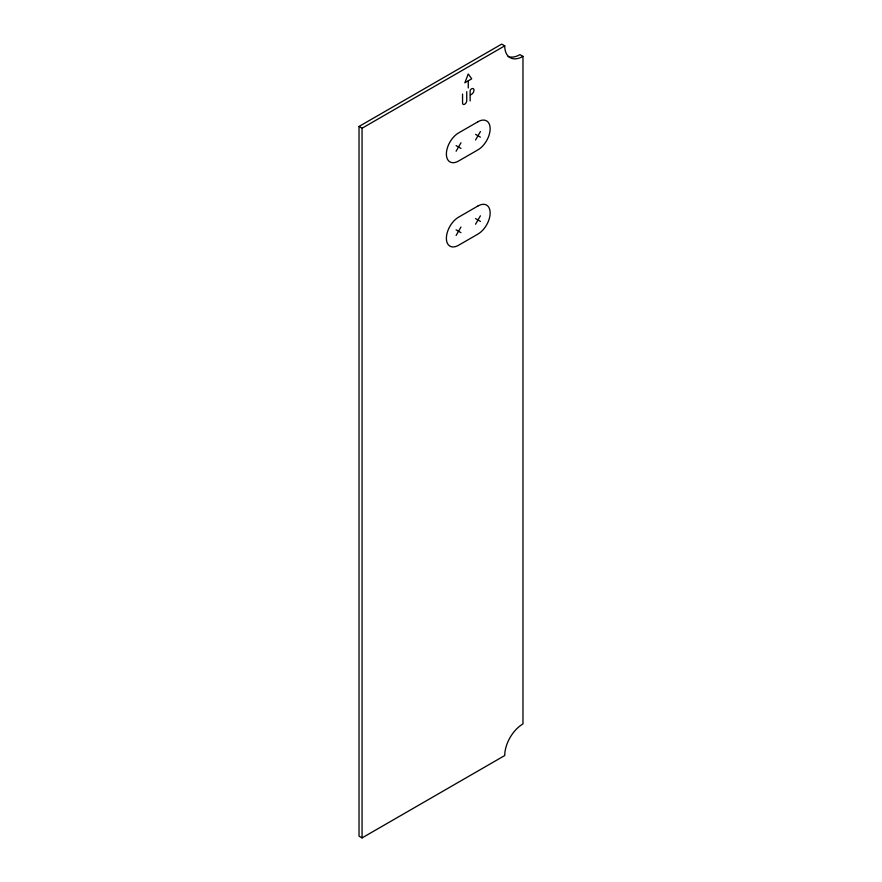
<?xml version="1.0" encoding="UTF-8"?>
<svg xmlns="http://www.w3.org/2000/svg" width="882" height="882" viewBox="0 0 882 882"><rect width="100%" height="100%" fill="white"/><g stroke="black" fill="none" stroke-linecap="round" stroke-linejoin="round"><path stroke-width="1.32" d="M456.104 151.219L460.966 142.796M475.563 139.984L480.425 131.561M456.104 235.45L460.966 227.027M475.563 224.215L480.425 215.792M359.029 126.468L501.704 44.1L504.736 45.853A25.787 14.895 -60 0 0 522.971 56.382L522.971 723.935A25.787 14.895 -60 0 0 504.736 755.532L362.061 837.9L359.029 836.147L359.029 126.468L362.061 128.232L504.736 45.853M468.022 80.957L464.825 82.809L468.265 73.934L471.705 78.829L468.265 80.824L468.265 87.968M470.382 94.969L471.627 94.253A3.319 1.918 -60 0 0 473.976 90.184A3.319 1.918 -60 0 0 471.627 88.839L471.275 89.038A1.61 0.926 -60 0 0 470.139 91.011L470.139 100.934M522.971 56.382L519.939 54.629A25.787 14.895 -60 0 1 508.076 56.415M475.563 134.373L480.425 137.173M456.104 145.607L460.966 148.408M475.563 218.604L480.425 221.415M456.104 229.838L460.966 232.639M466.754 91.651L466.754 100.57A2.977 1.72 -60 0 1 464.66 104.219A2.977 1.72 -60 0 1 462.554 103.007L462.554 94.076M362.061 128.232L362.061 837.9M477.989 121.738L458.541 132.962A17.199 9.922 -60 0 0 446.38 154.03A17.199 9.922 -60 0 0 458.541 161.042L477.989 149.819A17.199 9.922 -60 0 0 490.149 128.75A17.199 9.922 -60 0 0 477.989 121.738M477.989 205.969L458.541 217.204A17.199 9.922 -60 0 0 446.38 238.261A17.199 9.922 -60 0 0 458.541 245.284L477.989 234.05A17.199 9.922 -60 0 0 490.149 212.992A17.199 9.922 -60 0 0 477.989 205.969"/></g></svg>
